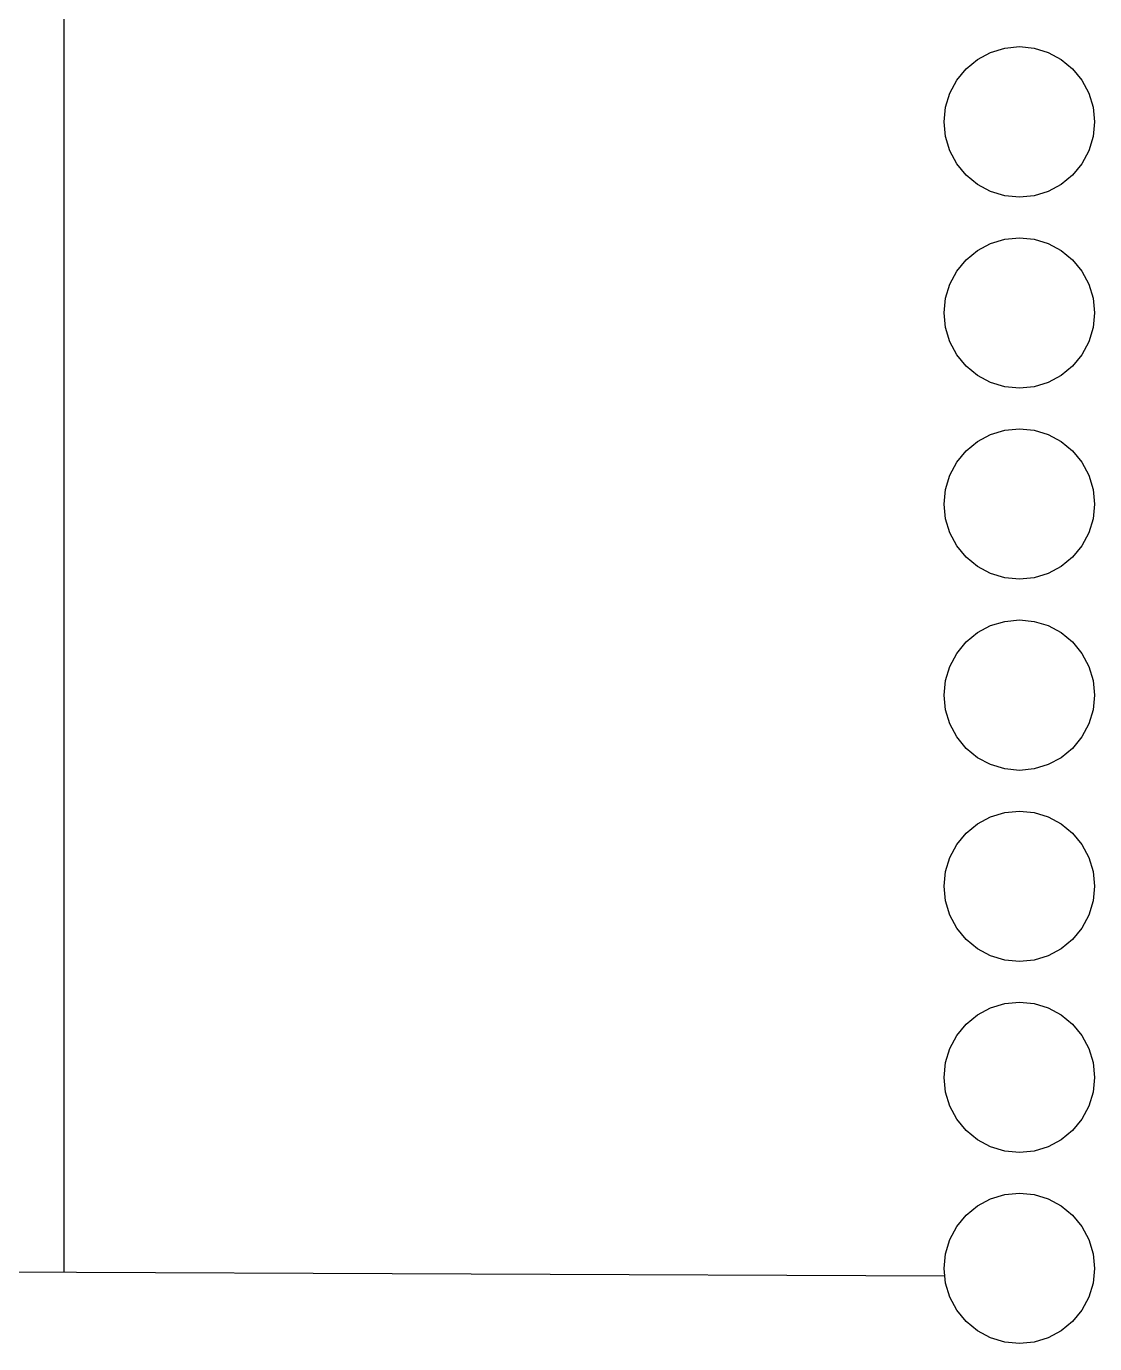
# Model space of a CAD drawing. Header units: millimetres. Extents: x 0 to 489, y -139 to 89.
# Drawn here: x 279.52 to 293.72, y -117.94 to -100.43 of the extents above; entities that cross this region are included whole.
import ezdxf

# ---------------------------------------------------------------- set-up
doc = ezdxf.new("R2010")
doc.units = ezdxf.units.MM
doc.header["$MEASUREMENT"] = 0
doc.layers.get('0').update_dxf_attribs({"linetype": 'CONTINUOUS'})
doc.layers.add('BLACK', color=7, linetype='CONTINUOUS')

msp = doc.modelspace()

# ---------------------------------------------------------------- linework, layer by layer
at = {"linetype": 'Continuous'}
for p, q in [((280.0238, -116.98999), (280.0238, -70.69153)), ((280.0238, -116.98999, 22), (280.0238, -70.69153, 22)), ((268.31905, -116.94121), (291.72855, -117.03876))]:
    msp.add_line(p, q, dxfattribs=at)
at = {"layer": 'BLACK', "linetype": 'Continuous'}
for p, q in [((292.16305, -100.86971), (292.33605, -100.77731)), ((292.16305, -100.86971), (292.33605, -100.77731)), ((292.16305, -100.86971), (292.33605, -100.77731)), ((292.16305, -100.86971), (292.33605, -100.77731)), ((292.33605, -100.77731), (292.52405, -100.72041)), ((292.33605, -100.77731), (292.52405, -100.72041)), ((292.33605, -100.77731), (292.52405, -100.72041)), ((292.33605, -100.77731), (292.52405, -100.72041)), ((292.52405, -100.72041), (292.71905, -100.70121)), ((292.52405, -100.72041), (292.71905, -100.70121)), ((292.52405, -100.72041), (292.71905, -100.70121)), ((292.52405, -100.72041), (292.71905, -100.70121)), ((292.71905, -100.70121), (292.91405, -100.72041)), ((292.71905, -100.70121), (292.91405, -100.72041)), ((292.71905, -100.70121), (292.91405, -100.72041)), ((292.71905, -100.70121), (292.91405, -100.72041)), ((292.91405, -100.72041), (293.10205, -100.77731)), ((292.91405, -100.72041), (293.10205, -100.77731)), ((292.91405, -100.72041), (293.10205, -100.77731)), ((292.91405, -100.72041), (293.10205, -100.77731)), ((293.10205, -100.77731), (293.27505, -100.86971)), ((293.10205, -100.77731), (293.27505, -100.86971)), ((293.10205, -100.77731), (293.27505, -100.86971)), ((293.10205, -100.77731), (293.27505, -100.86971)), ((291.88805, -101.14561), (292.01205, -100.99411)), ((291.88805, -101.14561), (292.01205, -100.99411)), ((291.88805, -101.14561), (292.01205, -100.99411)), ((291.88805, -101.14561), (292.01205, -100.99411)), ((292.01205, -100.99411), (292.16305, -100.86971)), ((292.01205, -100.99411), (292.16305, -100.86971)), ((292.01205, -100.99411), (292.16305, -100.86971)), ((292.01205, -100.99411), (292.16305, -100.86971)), ((293.27505, -100.86971), (293.42605, -100.99411)), ((293.27505, -100.86971), (293.42605, -100.99411)), ((293.27505, -100.86971), (293.42605, -100.99411)), ((293.27505, -100.86971), (293.42605, -100.99411)), ((293.42605, -100.99411), (293.55005, -101.14561)), ((293.42605, -100.99411), (293.55005, -101.14561)), ((293.42605, -100.99411), (293.55005, -101.14561)), ((293.42605, -100.99411), (293.55005, -101.14561)), ((291.79505, -101.31851), (291.88805, -101.14561)), ((291.79505, -101.31851), (291.88805, -101.14561)), ((291.79505, -101.31851), (291.88805, -101.14561)), ((291.79505, -101.31851), (291.88805, -101.14561)), ((293.55005, -101.14561), (293.64305, -101.31851)), ((293.55005, -101.14561), (293.64305, -101.31851)), ((293.55005, -101.14561), (293.64305, -101.31851)), ((293.55005, -101.14561), (293.64305, -101.31851)), ((291.73805, -101.50611), (291.79505, -101.31851)), ((291.73805, -101.50611), (291.79505, -101.31851)), ((291.73805, -101.50611), (291.79505, -101.31851)), ((291.73805, -101.50611), (291.79505, -101.31851)), ((293.64305, -101.31851), (293.70005, -101.50611)), ((293.64305, -101.31851), (293.70005, -101.50611)), ((293.64305, -101.31851), (293.70005, -101.50611)), ((293.64305, -101.31851), (293.70005, -101.50611)), ((291.71905, -101.70121), (291.73805, -101.50611)), ((291.71905, -101.70121), (291.73805, -101.50611)), ((291.71905, -101.70121), (291.73805, -101.50611)), ((291.71905, -101.70121), (291.73805, -101.50611)), ((293.70005, -101.50611), (293.71905, -101.70121)), ((293.70005, -101.50611), (293.71905, -101.70121)), ((293.70005, -101.50611), (293.71905, -101.70121)), ((293.70005, -101.50611), (293.71905, -101.70121)), ((291.73805, -101.89631), (291.71905, -101.70121)), ((291.73805, -101.89631), (291.71905, -101.70121)), ((291.73805, -101.89631), (291.71905, -101.70121)), ((291.73805, -101.89631), (291.71905, -101.70121)), ((293.71905, -101.70121), (293.70005, -101.89631)), ((293.71905, -101.70121), (293.70005, -101.89631)), ((293.71905, -101.70121), (293.70005, -101.89631)), ((293.71905, -101.70121), (293.70005, -101.89631)), ((291.79505, -102.08391), (291.73805, -101.89631)), ((291.79505, -102.08391), (291.73805, -101.89631)), ((291.79505, -102.08391), (291.73805, -101.89631)), ((291.79505, -102.08391), (291.73805, -101.89631)), ((293.70005, -101.89631), (293.64305, -102.08391)), ((293.70005, -101.89631), (293.64305, -102.08391)), ((293.70005, -101.89631), (293.64305, -102.08391)), ((293.70005, -101.89631), (293.64305, -102.08391)), ((291.88805, -102.25681), (291.79505, -102.08391)), ((291.88805, -102.25681), (291.79505, -102.08391)), ((291.88805, -102.25681), (291.79505, -102.08391)), ((291.88805, -102.25681), (291.79505, -102.08391)), ((292.01205, -102.40831), (291.88805, -102.25681)), ((292.01205, -102.40831), (291.88805, -102.25681)), ((292.01205, -102.40831), (291.88805, -102.25681)), ((292.01205, -102.40831), (291.88805, -102.25681)), ((293.55005, -102.25681), (293.42605, -102.40831)), ((293.55005, -102.25681), (293.42605, -102.40831)), ((293.55005, -102.25681), (293.42605, -102.40831)), ((293.55005, -102.25681), (293.42605, -102.40831)), ((293.64305, -102.08391), (293.55005, -102.25681)), ((293.64305, -102.08391), (293.55005, -102.25681)), ((293.64305, -102.08391), (293.55005, -102.25681)), ((293.64305, -102.08391), (293.55005, -102.25681)), ((292.16305, -102.53271), (292.01205, -102.40831)), ((292.16305, -102.53271), (292.01205, -102.40831)), ((292.16305, -102.53271), (292.01205, -102.40831)), ((292.16305, -102.53271), (292.01205, -102.40831)), ((293.42605, -102.40831), (293.27505, -102.53271)), ((293.42605, -102.40831), (293.27505, -102.53271)), ((293.42605, -102.40831), (293.27505, -102.53271)), ((293.42605, -102.40831), (293.27505, -102.53271)), ((292.33605, -102.62511), (292.16305, -102.53271)), ((292.33605, -102.62511), (292.16305, -102.53271)), ((292.33605, -102.62511), (292.16305, -102.53271)), ((292.33605, -102.62511), (292.16305, -102.53271)), ((293.27505, -102.53271), (293.10205, -102.62511)), ((293.27505, -102.53271), (293.10205, -102.62511)), ((293.27505, -102.53271), (293.10205, -102.62511)), ((293.27505, -102.53271), (293.10205, -102.62511)), ((292.52405, -102.68201), (292.33605, -102.62511)), ((292.52405, -102.68201), (292.33605, -102.62511)), ((292.52405, -102.68201), (292.33605, -102.62511)), ((292.52405, -102.68201), (292.33605, -102.62511)), ((292.71905, -102.70121), (292.52405, -102.68201)), ((292.71905, -102.70121), (292.52405, -102.68201)), ((292.71905, -102.70121), (292.52405, -102.68201)), ((292.71905, -102.70121), (292.52405, -102.68201)), ((292.91405, -102.68201), (292.71905, -102.70121)), ((292.91405, -102.68201), (292.71905, -102.70121)), ((292.91405, -102.68201), (292.71905, -102.70121)), ((292.91405, -102.68201), (292.71905, -102.70121)), ((293.10205, -102.62511), (292.91405, -102.68201)), ((293.10205, -102.62511), (292.91405, -102.68201)), ((293.10205, -102.62511), (292.91405, -102.68201)), ((293.10205, -102.62511), (292.91405, -102.68201)), ((292.33605, -103.31731), (292.52405, -103.26041)), ((292.33605, -103.31731), (292.52405, -103.26041)), ((292.33605, -103.31731), (292.52405, -103.26041)), ((292.33605, -103.31731), (292.52405, -103.26041)), ((292.52405, -103.26041), (292.71905, -103.24121)), ((292.52405, -103.26041), (292.71905, -103.24121)), ((292.52405, -103.26041), (292.71905, -103.24121)), ((292.52405, -103.26041), (292.71905, -103.24121)), ((292.71905, -103.24121), (292.91405, -103.26041)), ((292.71905, -103.24121), (292.91405, -103.26041)), ((292.71905, -103.24121), (292.91405, -103.26041)), ((292.71905, -103.24121), (292.91405, -103.26041)), ((292.91405, -103.26041), (293.10205, -103.31731)), ((292.91405, -103.26041), (293.10205, -103.31731)), ((292.91405, -103.26041), (293.10205, -103.31731)), ((292.91405, -103.26041), (293.10205, -103.31731)), ((292.01205, -103.53411), (292.16305, -103.40971)), ((292.01205, -103.53411), (292.16305, -103.40971)), ((292.01205, -103.53411), (292.16305, -103.40971)), ((292.01205, -103.53411), (292.16305, -103.40971)), ((292.16305, -103.40971), (292.33605, -103.31731)), ((292.16305, -103.40971), (292.33605, -103.31731)), ((292.16305, -103.40971), (292.33605, -103.31731)), ((292.16305, -103.40971), (292.33605, -103.31731)), ((293.10205, -103.31731), (293.27505, -103.40971)), ((293.10205, -103.31731), (293.27505, -103.40971)), ((293.10205, -103.31731), (293.27505, -103.40971)), ((293.10205, -103.31731), (293.27505, -103.40971)), ((293.27505, -103.40971), (293.42605, -103.53411)), ((293.27505, -103.40971), (293.42605, -103.53411)), ((293.27505, -103.40971), (293.42605, -103.53411)), ((293.27505, -103.40971), (293.42605, -103.53411)), ((291.88805, -103.68561), (292.01205, -103.53411)), ((291.88805, -103.68561), (292.01205, -103.53411)), ((291.88805, -103.68561), (292.01205, -103.53411)), ((291.88805, -103.68561), (292.01205, -103.53411)), ((293.42605, -103.53411), (293.55005, -103.68561)), ((293.42605, -103.53411), (293.55005, -103.68561)), ((293.42605, -103.53411), (293.55005, -103.68561)), ((293.42605, -103.53411), (293.55005, -103.68561)), ((291.79505, -103.85851), (291.88805, -103.68561)), ((291.79505, -103.85851), (291.88805, -103.68561)), ((291.79505, -103.85851), (291.88805, -103.68561)), ((291.79505, -103.85851), (291.88805, -103.68561)), ((293.55005, -103.68561), (293.64305, -103.85851)), ((293.55005, -103.68561), (293.64305, -103.85851)), ((293.55005, -103.68561), (293.64305, -103.85851)), ((293.55005, -103.68561), (293.64305, -103.85851)), ((291.73805, -104.04611), (291.79505, -103.85851)), ((291.73805, -104.04611), (291.79505, -103.85851)), ((291.73805, -104.04611), (291.79505, -103.85851)), ((291.73805, -104.04611), (291.79505, -103.85851)), ((293.64305, -103.85851), (293.70005, -104.04611)), ((293.64305, -103.85851), (293.70005, -104.04611)), ((293.64305, -103.85851), (293.70005, -104.04611)), ((293.64305, -103.85851), (293.70005, -104.04611)), ((291.71905, -104.24121), (291.73805, -104.04611)), ((291.71905, -104.24121), (291.73805, -104.04611)), ((291.71905, -104.24121), (291.73805, -104.04611)), ((291.71905, -104.24121), (291.73805, -104.04611)), ((293.70005, -104.04611), (293.71905, -104.24121)), ((293.70005, -104.04611), (293.71905, -104.24121)), ((293.70005, -104.04611), (293.71905, -104.24121)), ((293.70005, -104.04611), (293.71905, -104.24121)), ((291.73805, -104.43631), (291.71905, -104.24121)), ((291.73805, -104.43631), (291.71905, -104.24121)), ((291.73805, -104.43631), (291.71905, -104.24121)), ((291.73805, -104.43631), (291.71905, -104.24121)), ((293.71905, -104.24121), (293.70005, -104.43631)), ((293.71905, -104.24121), (293.70005, -104.43631)), ((293.71905, -104.24121), (293.70005, -104.43631)), ((293.71905, -104.24121), (293.70005, -104.43631)), ((291.79505, -104.62391), (291.73805, -104.43631)), ((291.79505, -104.62391), (291.73805, -104.43631)), ((291.79505, -104.62391), (291.73805, -104.43631)), ((291.79505, -104.62391), (291.73805, -104.43631)), ((293.70005, -104.43631), (293.64305, -104.62391)), ((293.70005, -104.43631), (293.64305, -104.62391)), ((293.70005, -104.43631), (293.64305, -104.62391)), ((293.70005, -104.43631), (293.64305, -104.62391)), ((291.88805, -104.79681), (291.79505, -104.62391)), ((291.88805, -104.79681), (291.79505, -104.62391)), ((291.88805, -104.79681), (291.79505, -104.62391)), ((291.88805, -104.79681), (291.79505, -104.62391)), ((293.64305, -104.62391), (293.55005, -104.79681)), ((293.64305, -104.62391), (293.55005, -104.79681)), ((293.64305, -104.62391), (293.55005, -104.79681)), ((293.64305, -104.62391), (293.55005, -104.79681)), ((292.01205, -104.94831), (291.88805, -104.79681)), ((292.01205, -104.94831), (291.88805, -104.79681)), ((292.01205, -104.94831), (291.88805, -104.79681)), ((292.01205, -104.94831), (291.88805, -104.79681)), ((293.55005, -104.79681), (293.42605, -104.94831)), ((293.55005, -104.79681), (293.42605, -104.94831)), ((293.55005, -104.79681), (293.42605, -104.94831)), ((293.55005, -104.79681), (293.42605, -104.94831)), ((292.16305, -105.07271), (292.01205, -104.94831)), ((292.16305, -105.07271), (292.01205, -104.94831)), ((292.16305, -105.07271), (292.01205, -104.94831)), ((292.16305, -105.07271), (292.01205, -104.94831)), ((293.42605, -104.94831), (293.27505, -105.07271)), ((293.42605, -104.94831), (293.27505, -105.07271)), ((293.42605, -104.94831), (293.27505, -105.07271)), ((293.42605, -104.94831), (293.27505, -105.07271)), ((292.33605, -105.16511), (292.16305, -105.07271)), ((292.33605, -105.16511), (292.16305, -105.07271)), ((292.33605, -105.16511), (292.16305, -105.07271)), ((292.33605, -105.16511), (292.16305, -105.07271)), ((292.52405, -105.22201), (292.33605, -105.16511)), ((292.52405, -105.22201), (292.33605, -105.16511)), ((292.52405, -105.22201), (292.33605, -105.16511)), ((292.52405, -105.22201), (292.33605, -105.16511)), ((292.71905, -105.24121), (292.52405, -105.22201)), ((292.71905, -105.24121), (292.52405, -105.22201)), ((292.71905, -105.24121), (292.52405, -105.22201)), ((292.71905, -105.24121), (292.52405, -105.22201)), ((292.91405, -105.22201), (292.71905, -105.24121)), ((292.91405, -105.22201), (292.71905, -105.24121)), ((292.91405, -105.22201), (292.71905, -105.24121)), ((292.91405, -105.22201), (292.71905, -105.24121)), ((293.10205, -105.16511), (292.91405, -105.22201)), ((293.10205, -105.16511), (292.91405, -105.22201)), ((293.10205, -105.16511), (292.91405, -105.22201)), ((293.10205, -105.16511), (292.91405, -105.22201)), ((293.27505, -105.07271), (293.10205, -105.16511)), ((293.27505, -105.07271), (293.10205, -105.16511)), ((293.27505, -105.07271), (293.10205, -105.16511)), ((293.27505, -105.07271), (293.10205, -105.16511)), ((292.16305, -105.94971), (292.33605, -105.85731)), ((292.16305, -105.94971), (292.33605, -105.85731)), ((292.16305, -105.94971), (292.33605, -105.85731)), ((292.16305, -105.94971), (292.33605, -105.85731)), ((292.33605, -105.85731), (292.52405, -105.80041)), ((292.33605, -105.85731), (292.52405, -105.80041)), ((292.33605, -105.85731), (292.52405, -105.80041)), ((292.33605, -105.85731), (292.52405, -105.80041)), ((292.52405, -105.80041), (292.71905, -105.78121)), ((292.52405, -105.80041), (292.71905, -105.78121)), ((292.52405, -105.80041), (292.71905, -105.78121)), ((292.52405, -105.80041), (292.71905, -105.78121)), ((292.71905, -105.78121), (292.91405, -105.80041)), ((292.71905, -105.78121), (292.91405, -105.80041)), ((292.71905, -105.78121), (292.91405, -105.80041)), ((292.71905, -105.78121), (292.91405, -105.80041)), ((292.91405, -105.80041), (293.10205, -105.85731)), ((292.91405, -105.80041), (293.10205, -105.85731)), ((292.91405, -105.80041), (293.10205, -105.85731)), ((292.91405, -105.80041), (293.10205, -105.85731)), ((293.10205, -105.85731), (293.27505, -105.94971)), ((293.10205, -105.85731), (293.27505, -105.94971)), ((293.10205, -105.85731), (293.27505, -105.94971)), ((293.10205, -105.85731), (293.27505, -105.94971)), ((291.88805, -106.22561), (292.01205, -106.07411)), ((291.88805, -106.22561), (292.01205, -106.07411)), ((291.88805, -106.22561), (292.01205, -106.07411)), ((291.88805, -106.22561), (292.01205, -106.07411)), ((292.01205, -106.07411), (292.16305, -105.94971)), ((292.01205, -106.07411), (292.16305, -105.94971)), ((292.01205, -106.07411), (292.16305, -105.94971)), ((292.01205, -106.07411), (292.16305, -105.94971)), ((293.27505, -105.94971), (293.42605, -106.07411)), ((293.27505, -105.94971), (293.42605, -106.07411)), ((293.27505, -105.94971), (293.42605, -106.07411)), ((293.27505, -105.94971), (293.42605, -106.07411)), ((293.42605, -106.07411), (293.55005, -106.22561)), ((293.42605, -106.07411), (293.55005, -106.22561)), ((293.42605, -106.07411), (293.55005, -106.22561)), ((293.42605, -106.07411), (293.55005, -106.22561)), ((291.79505, -106.39851), (291.88805, -106.22561)), ((291.79505, -106.39851), (291.88805, -106.22561)), ((291.79505, -106.39851), (291.88805, -106.22561)), ((291.79505, -106.39851), (291.88805, -106.22561)), ((293.55005, -106.22561), (293.64305, -106.39851)), ((293.55005, -106.22561), (293.64305, -106.39851)), ((293.55005, -106.22561), (293.64305, -106.39851)), ((293.55005, -106.22561), (293.64305, -106.39851)), ((291.73805, -106.58611), (291.79505, -106.39851)), ((291.73805, -106.58611), (291.79505, -106.39851)), ((291.73805, -106.58611), (291.79505, -106.39851)), ((291.73805, -106.58611), (291.79505, -106.39851)), ((293.64305, -106.39851), (293.70005, -106.58611)), ((293.64305, -106.39851), (293.70005, -106.58611)), ((293.64305, -106.39851), (293.70005, -106.58611)), ((293.64305, -106.39851), (293.70005, -106.58611)), ((291.71905, -106.78121), (291.73805, -106.58611)), ((291.71905, -106.78121), (291.73805, -106.58611)), ((291.71905, -106.78121), (291.73805, -106.58611)), ((291.71905, -106.78121), (291.73805, -106.58611)), ((293.70005, -106.58611), (293.71905, -106.78121)), ((293.70005, -106.58611), (293.71905, -106.78121)), ((293.70005, -106.58611), (293.71905, -106.78121)), ((293.70005, -106.58611), (293.71905, -106.78121)), ((291.73805, -106.97631), (291.71905, -106.78121)), ((291.73805, -106.97631), (291.71905, -106.78121)), ((291.73805, -106.97631), (291.71905, -106.78121)), ((291.73805, -106.97631), (291.71905, -106.78121)), ((293.71905, -106.78121), (293.70005, -106.97631)), ((293.71905, -106.78121), (293.70005, -106.97631)), ((293.71905, -106.78121), (293.70005, -106.97631)), ((293.71905, -106.78121), (293.70005, -106.97631)), ((291.79505, -107.16391), (291.73805, -106.97631)), ((291.79505, -107.16391), (291.73805, -106.97631)), ((291.79505, -107.16391), (291.73805, -106.97631)), ((291.79505, -107.16391), (291.73805, -106.97631)), ((293.70005, -106.97631), (293.64305, -107.16391)), ((293.70005, -106.97631), (293.64305, -107.16391)), ((293.70005, -106.97631), (293.64305, -107.16391)), ((293.70005, -106.97631), (293.64305, -107.16391)), ((291.88805, -107.33681), (291.79505, -107.16391)), ((291.88805, -107.33681), (291.79505, -107.16391)), ((291.88805, -107.33681), (291.79505, -107.16391)), ((291.88805, -107.33681), (291.79505, -107.16391)), ((293.64305, -107.16391), (293.55005, -107.33681)), ((293.64305, -107.16391), (293.55005, -107.33681)), ((293.64305, -107.16391), (293.55005, -107.33681)), ((293.64305, -107.16391), (293.55005, -107.33681)), ((292.01205, -107.48831), (291.88805, -107.33681)), ((292.01205, -107.48831), (291.88805, -107.33681)), ((292.01205, -107.48831), (291.88805, -107.33681)), ((292.01205, -107.48831), (291.88805, -107.33681)), ((292.16305, -107.61271), (292.01205, -107.48831)), ((292.16305, -107.61271), (292.01205, -107.48831)), ((292.16305, -107.61271), (292.01205, -107.48831)), ((292.16305, -107.61271), (292.01205, -107.48831)), ((293.42605, -107.48831), (293.27505, -107.61271)), ((293.42605, -107.48831), (293.27505, -107.61271)), ((293.42605, -107.48831), (293.27505, -107.61271)), ((293.42605, -107.48831), (293.27505, -107.61271)), ((293.55005, -107.33681), (293.42605, -107.48831)), ((293.55005, -107.33681), (293.42605, -107.48831)), ((293.55005, -107.33681), (293.42605, -107.48831)), ((293.55005, -107.33681), (293.42605, -107.48831)), ((292.33605, -107.70511), (292.16305, -107.61271)), ((292.33605, -107.70511), (292.16305, -107.61271)), ((292.33605, -107.70511), (292.16305, -107.61271)), ((292.33605, -107.70511), (292.16305, -107.61271)), ((293.27505, -107.61271), (293.10205, -107.70511)), ((293.27505, -107.61271), (293.10205, -107.70511)), ((293.27505, -107.61271), (293.10205, -107.70511)), ((293.27505, -107.61271), (293.10205, -107.70511)), ((292.52405, -107.76201), (292.33605, -107.70511)), ((292.52405, -107.76201), (292.33605, -107.70511)), ((292.52405, -107.76201), (292.33605, -107.70511)), ((292.52405, -107.76201), (292.33605, -107.70511)), ((292.71905, -107.78121), (292.52405, -107.76201)), ((292.71905, -107.78121), (292.52405, -107.76201)), ((292.71905, -107.78121), (292.52405, -107.76201)), ((292.71905, -107.78121), (292.52405, -107.76201)), ((292.91405, -107.76201), (292.71905, -107.78121)), ((292.91405, -107.76201), (292.71905, -107.78121)), ((292.91405, -107.76201), (292.71905, -107.78121)), ((292.91405, -107.76201), (292.71905, -107.78121)), ((293.10205, -107.70511), (292.91405, -107.76201)), ((293.10205, -107.70511), (292.91405, -107.76201)), ((293.10205, -107.70511), (292.91405, -107.76201)), ((293.10205, -107.70511), (292.91405, -107.76201)), ((292.33605, -108.39731), (292.52405, -108.34041)), ((292.33605, -108.39731), (292.52405, -108.34041)), ((292.33605, -108.39731), (292.52405, -108.34041)), ((292.33605, -108.39731), (292.52405, -108.34041)), ((292.52405, -108.34041), (292.71905, -108.32121)), ((292.52405, -108.34041), (292.71905, -108.32121)), ((292.52405, -108.34041), (292.71905, -108.32121)), ((292.52405, -108.34041), (292.71905, -108.32121)), ((292.71905, -108.32121), (292.91405, -108.34041)), ((292.71905, -108.32121), (292.91405, -108.34041)), ((292.71905, -108.32121), (292.91405, -108.34041)), ((292.71905, -108.32121), (292.91405, -108.34041)), ((292.91405, -108.34041), (293.10205, -108.39731)), ((292.91405, -108.34041), (293.10205, -108.39731)), ((292.91405, -108.34041), (293.10205, -108.39731)), ((292.91405, -108.34041), (293.10205, -108.39731)), ((292.01205, -108.61411), (292.16305, -108.48971)), ((292.01205, -108.61411), (292.16305, -108.48971)), ((292.01205, -108.61411), (292.16305, -108.48971)), ((292.01205, -108.61411), (292.16305, -108.48971)), ((292.16305, -108.48971), (292.33605, -108.39731)), ((292.16305, -108.48971), (292.33605, -108.39731)), ((292.16305, -108.48971), (292.33605, -108.39731)), ((292.16305, -108.48971), (292.33605, -108.39731)), ((293.10205, -108.39731), (293.27505, -108.48971)), ((293.10205, -108.39731), (293.27505, -108.48971)), ((293.10205, -108.39731), (293.27505, -108.48971)), ((293.10205, -108.39731), (293.27505, -108.48971)), ((293.27505, -108.48971), (293.42605, -108.61411)), ((293.27505, -108.48971), (293.42605, -108.61411)), ((293.27505, -108.48971), (293.42605, -108.61411)), ((293.27505, -108.48971), (293.42605, -108.61411)), ((291.88805, -108.76561), (292.01205, -108.61411)), ((291.88805, -108.76561), (292.01205, -108.61411)), ((291.88805, -108.76561), (292.01205, -108.61411)), ((291.88805, -108.76561), (292.01205, -108.61411)), ((293.42605, -108.61411), (293.55005, -108.76561)), ((293.42605, -108.61411), (293.55005, -108.76561)), ((293.42605, -108.61411), (293.55005, -108.76561)), ((293.42605, -108.61411), (293.55005, -108.76561)), ((291.79505, -108.93851), (291.88805, -108.76561)), ((291.79505, -108.93851), (291.88805, -108.76561)), ((291.79505, -108.93851), (291.88805, -108.76561)), ((291.79505, -108.93851), (291.88805, -108.76561)), ((293.55005, -108.76561), (293.64305, -108.93851)), ((293.55005, -108.76561), (293.64305, -108.93851)), ((293.55005, -108.76561), (293.64305, -108.93851)), ((293.55005, -108.76561), (293.64305, -108.93851)), ((291.73805, -109.12611), (291.79505, -108.93851)), ((291.73805, -109.12611), (291.79505, -108.93851)), ((291.73805, -109.12611), (291.79505, -108.93851)), ((291.73805, -109.12611), (291.79505, -108.93851)), ((293.64305, -108.93851), (293.70005, -109.12611)), ((293.64305, -108.93851), (293.70005, -109.12611)), ((293.64305, -108.93851), (293.70005, -109.12611)), ((293.64305, -108.93851), (293.70005, -109.12611)), ((291.71905, -109.32121), (291.73805, -109.12611)), ((291.71905, -109.32121), (291.73805, -109.12611)), ((291.71905, -109.32121), (291.73805, -109.12611)), ((291.71905, -109.32121), (291.73805, -109.12611)), ((293.70005, -109.12611), (293.71905, -109.32121)), ((293.70005, -109.12611), (293.71905, -109.32121)), ((293.70005, -109.12611), (293.71905, -109.32121)), ((293.70005, -109.12611), (293.71905, -109.32121)), ((291.73805, -109.51631), (291.71905, -109.32121)), ((291.73805, -109.51631), (291.71905, -109.32121)), ((291.73805, -109.51631), (291.71905, -109.32121)), ((291.73805, -109.51631), (291.71905, -109.32121)), ((293.71905, -109.32121), (293.70005, -109.51631)), ((293.71905, -109.32121), (293.70005, -109.51631)), ((293.71905, -109.32121), (293.70005, -109.51631)), ((293.71905, -109.32121), (293.70005, -109.51631)), ((291.79505, -109.70391), (291.73805, -109.51631)), ((291.79505, -109.70391), (291.73805, -109.51631)), ((291.79505, -109.70391), (291.73805, -109.51631)), ((291.79505, -109.70391), (291.73805, -109.51631)), ((293.70005, -109.51631), (293.64305, -109.70391)), ((293.70005, -109.51631), (293.64305, -109.70391)), ((293.70005, -109.51631), (293.64305, -109.70391)), ((293.70005, -109.51631), (293.64305, -109.70391)), ((291.88805, -109.87681), (291.79505, -109.70391)), ((291.88805, -109.87681), (291.79505, -109.70391)), ((291.88805, -109.87681), (291.79505, -109.70391)), ((291.88805, -109.87681), (291.79505, -109.70391)), ((293.64305, -109.70391), (293.55005, -109.87681)), ((293.64305, -109.70391), (293.55005, -109.87681)), ((293.64305, -109.70391), (293.55005, -109.87681)), ((293.64305, -109.70391), (293.55005, -109.87681)), ((292.01205, -110.02831), (291.88805, -109.87681)), ((292.01205, -110.02831), (291.88805, -109.87681)), ((292.01205, -110.02831), (291.88805, -109.87681)), ((292.01205, -110.02831), (291.88805, -109.87681)), ((293.55005, -109.87681), (293.42605, -110.02831)), ((293.55005, -109.87681), (293.42605, -110.02831)), ((293.55005, -109.87681), (293.42605, -110.02831)), ((293.55005, -109.87681), (293.42605, -110.02831)), ((292.16305, -110.15271), (292.01205, -110.02831)), ((292.16305, -110.15271), (292.01205, -110.02831)), ((292.16305, -110.15271), (292.01205, -110.02831)), ((292.16305, -110.15271), (292.01205, -110.02831)), ((293.42605, -110.02831), (293.27505, -110.15271)), ((293.42605, -110.02831), (293.27505, -110.15271)), ((293.42605, -110.02831), (293.27505, -110.15271)), ((293.42605, -110.02831), (293.27505, -110.15271)), ((292.33605, -110.24511), (292.16305, -110.15271)), ((292.33605, -110.24511), (292.16305, -110.15271)), ((292.33605, -110.24511), (292.16305, -110.15271)), ((292.33605, -110.24511), (292.16305, -110.15271)), ((292.52405, -110.30201), (292.33605, -110.24511)), ((292.52405, -110.30201), (292.33605, -110.24511)), ((292.52405, -110.30201), (292.33605, -110.24511)), ((292.52405, -110.30201), (292.33605, -110.24511)), ((292.71905, -110.32121), (292.52405, -110.30201)), ((292.71905, -110.32121), (292.52405, -110.30201)), ((292.71905, -110.32121), (292.52405, -110.30201)), ((292.71905, -110.32121), (292.52405, -110.30201)), ((292.91405, -110.30201), (292.71905, -110.32121)), ((292.91405, -110.30201), (292.71905, -110.32121)), ((292.91405, -110.30201), (292.71905, -110.32121)), ((292.91405, -110.30201), (292.71905, -110.32121)), ((293.10205, -110.24511), (292.91405, -110.30201)), ((293.10205, -110.24511), (292.91405, -110.30201)), ((293.10205, -110.24511), (292.91405, -110.30201)), ((293.10205, -110.24511), (292.91405, -110.30201)), ((293.27505, -110.15271), (293.10205, -110.24511)), ((293.27505, -110.15271), (293.10205, -110.24511)), ((293.27505, -110.15271), (293.10205, -110.24511)), ((293.27505, -110.15271), (293.10205, -110.24511)), ((292.16305, -111.02971), (292.33605, -110.93731)), ((292.16305, -111.02971), (292.33605, -110.93731)), ((292.16305, -111.02971), (292.33605, -110.93731)), ((292.16305, -111.02971), (292.33605, -110.93731)), ((292.33605, -110.93731), (292.52405, -110.88041)), ((292.33605, -110.93731), (292.52405, -110.88041)), ((292.33605, -110.93731), (292.52405, -110.88041)), ((292.33605, -110.93731), (292.52405, -110.88041)), ((292.52405, -110.88041), (292.71905, -110.86121)), ((292.52405, -110.88041), (292.71905, -110.86121)), ((292.52405, -110.88041), (292.71905, -110.86121)), ((292.52405, -110.88041), (292.71905, -110.86121)), ((292.71905, -110.86121), (292.91405, -110.88041)), ((292.71905, -110.86121), (292.91405, -110.88041)), ((292.71905, -110.86121), (292.91405, -110.88041)), ((292.71905, -110.86121), (292.91405, -110.88041)), ((292.91405, -110.88041), (293.10205, -110.93731)), ((292.91405, -110.88041), (293.10205, -110.93731)), ((292.91405, -110.88041), (293.10205, -110.93731)), ((292.91405, -110.88041), (293.10205, -110.93731)), ((293.10205, -110.93731), (293.27505, -111.02971)), ((293.10205, -110.93731), (293.27505, -111.02971)), ((293.10205, -110.93731), (293.27505, -111.02971)), ((293.10205, -110.93731), (293.27505, -111.02971)), ((291.88805, -111.30561), (292.01205, -111.15411)), ((291.88805, -111.30561), (292.01205, -111.15411)), ((291.88805, -111.30561), (292.01205, -111.15411)), ((291.88805, -111.30561), (292.01205, -111.15411)), ((292.01205, -111.15411), (292.16305, -111.02971)), ((292.01205, -111.15411), (292.16305, -111.02971)), ((292.01205, -111.15411), (292.16305, -111.02971)), ((292.01205, -111.15411), (292.16305, -111.02971)), ((293.27505, -111.02971), (293.42605, -111.15411)), ((293.27505, -111.02971), (293.42605, -111.15411)), ((293.27505, -111.02971), (293.42605, -111.15411)), ((293.27505, -111.02971), (293.42605, -111.15411)), ((293.42605, -111.15411), (293.55005, -111.30561)), ((293.42605, -111.15411), (293.55005, -111.30561)), ((293.42605, -111.15411), (293.55005, -111.30561)), ((293.42605, -111.15411), (293.55005, -111.30561)), ((291.79505, -111.47851), (291.88805, -111.30561)), ((291.79505, -111.47851), (291.88805, -111.30561)), ((291.79505, -111.47851), (291.88805, -111.30561)), ((291.79505, -111.47851), (291.88805, -111.30561)), ((293.55005, -111.30561), (293.64305, -111.47851)), ((293.55005, -111.30561), (293.64305, -111.47851)), ((293.55005, -111.30561), (293.64305, -111.47851)), ((293.55005, -111.30561), (293.64305, -111.47851)), ((291.73805, -111.66611), (291.79505, -111.47851)), ((291.73805, -111.66611), (291.79505, -111.47851)), ((291.73805, -111.66611), (291.79505, -111.47851)), ((291.73805, -111.66611), (291.79505, -111.47851)), ((293.64305, -111.47851), (293.70005, -111.66611)), ((293.64305, -111.47851), (293.70005, -111.66611)), ((293.64305, -111.47851), (293.70005, -111.66611)), ((293.64305, -111.47851), (293.70005, -111.66611)), ((291.71905, -111.86121), (291.73805, -111.66611)), ((291.71905, -111.86121), (291.73805, -111.66611)), ((291.71905, -111.86121), (291.73805, -111.66611)), ((291.71905, -111.86121), (291.73805, -111.66611)), ((293.70005, -111.66611), (293.71905, -111.86121)), ((293.70005, -111.66611), (293.71905, -111.86121)), ((293.70005, -111.66611), (293.71905, -111.86121)), ((293.70005, -111.66611), (293.71905, -111.86121)), ((291.73805, -112.05631), (291.71905, -111.86121)), ((291.73805, -112.05631), (291.71905, -111.86121)), ((291.73805, -112.05631), (291.71905, -111.86121)), ((291.73805, -112.05631), (291.71905, -111.86121)), ((293.71905, -111.86121), (293.70005, -112.05631)), ((293.71905, -111.86121), (293.70005, -112.05631)), ((293.71905, -111.86121), (293.70005, -112.05631)), ((293.71905, -111.86121), (293.70005, -112.05631)), ((291.79505, -112.24391), (291.73805, -112.05631)), ((291.79505, -112.24391), (291.73805, -112.05631)), ((291.79505, -112.24391), (291.73805, -112.05631)), ((291.79505, -112.24391), (291.73805, -112.05631)), ((293.70005, -112.05631), (293.64305, -112.24391)), ((293.70005, -112.05631), (293.64305, -112.24391)), ((293.70005, -112.05631), (293.64305, -112.24391)), ((293.70005, -112.05631), (293.64305, -112.24391)), ((291.88805, -112.41681), (291.79505, -112.24391)), ((291.88805, -112.41681), (291.79505, -112.24391)), ((291.88805, -112.41681), (291.79505, -112.24391)), ((291.88805, -112.41681), (291.79505, -112.24391)), ((293.64305, -112.24391), (293.55005, -112.41681)), ((293.64305, -112.24391), (293.55005, -112.41681)), ((293.64305, -112.24391), (293.55005, -112.41681)), ((293.64305, -112.24391), (293.55005, -112.41681)), ((292.01205, -112.56831), (291.88805, -112.41681)), ((292.01205, -112.56831), (291.88805, -112.41681)), ((292.01205, -112.56831), (291.88805, -112.41681)), ((292.01205, -112.56831), (291.88805, -112.41681)), ((292.16305, -112.69271), (292.01205, -112.56831)), ((292.16305, -112.69271), (292.01205, -112.56831)), ((292.16305, -112.69271), (292.01205, -112.56831)), ((292.16305, -112.69271), (292.01205, -112.56831)), ((293.42605, -112.56831), (293.27505, -112.69271)), ((293.42605, -112.56831), (293.27505, -112.69271)), ((293.42605, -112.56831), (293.27505, -112.69271)), ((293.42605, -112.56831), (293.27505, -112.69271)), ((293.55005, -112.41681), (293.42605, -112.56831)), ((293.55005, -112.41681), (293.42605, -112.56831)), ((293.55005, -112.41681), (293.42605, -112.56831)), ((293.55005, -112.41681), (293.42605, -112.56831)), ((292.33605, -112.78511), (292.16305, -112.69271)), ((292.33605, -112.78511), (292.16305, -112.69271)), ((292.33605, -112.78511), (292.16305, -112.69271)), ((292.33605, -112.78511), (292.16305, -112.69271)), ((293.27505, -112.69271), (293.10205, -112.78511)), ((293.27505, -112.69271), (293.10205, -112.78511)), ((293.27505, -112.69271), (293.10205, -112.78511)), ((293.27505, -112.69271), (293.10205, -112.78511)), ((292.52405, -112.84201), (292.33605, -112.78511)), ((292.52405, -112.84201), (292.33605, -112.78511)), ((292.52405, -112.84201), (292.33605, -112.78511)), ((292.52405, -112.84201), (292.33605, -112.78511)), ((292.71905, -112.86121), (292.52405, -112.84201)), ((292.71905, -112.86121), (292.52405, -112.84201)), ((292.71905, -112.86121), (292.52405, -112.84201)), ((292.71905, -112.86121), (292.52405, -112.84201)), ((292.91405, -112.84201), (292.71905, -112.86121)), ((292.91405, -112.84201), (292.71905, -112.86121)), ((292.91405, -112.84201), (292.71905, -112.86121)), ((292.91405, -112.84201), (292.71905, -112.86121)), ((293.10205, -112.78511), (292.91405, -112.84201)), ((293.10205, -112.78511), (292.91405, -112.84201)), ((293.10205, -112.78511), (292.91405, -112.84201)), ((293.10205, -112.78511), (292.91405, -112.84201)), ((292.33605, -113.47731), (292.52405, -113.42041)), ((292.33605, -113.47731), (292.52405, -113.42041)), ((292.33605, -113.47731), (292.52405, -113.42041)), ((292.33605, -113.47731), (292.52405, -113.42041)), ((292.52405, -113.42041), (292.71905, -113.40121)), ((292.52405, -113.42041), (292.71905, -113.40121)), ((292.52405, -113.42041), (292.71905, -113.40121)), ((292.52405, -113.42041), (292.71905, -113.40121)), ((292.71905, -113.40121), (292.91405, -113.42041)), ((292.71905, -113.40121), (292.91405, -113.42041)), ((292.71905, -113.40121), (292.91405, -113.42041)), ((292.71905, -113.40121), (292.91405, -113.42041)), ((292.91405, -113.42041), (293.10205, -113.47731)), ((292.91405, -113.42041), (293.10205, -113.47731)), ((292.91405, -113.42041), (293.10205, -113.47731)), ((292.91405, -113.42041), (293.10205, -113.47731)), ((292.01205, -113.69411), (292.16305, -113.56971)), ((292.01205, -113.69411), (292.16305, -113.56971)), ((292.01205, -113.69411), (292.16305, -113.56971)), ((292.01205, -113.69411), (292.16305, -113.56971)), ((292.16305, -113.56971), (292.33605, -113.47731)), ((292.16305, -113.56971), (292.33605, -113.47731)), ((292.16305, -113.56971), (292.33605, -113.47731)), ((292.16305, -113.56971), (292.33605, -113.47731)), ((293.10205, -113.47731), (293.27505, -113.56971)), ((293.10205, -113.47731), (293.27505, -113.56971)), ((293.10205, -113.47731), (293.27505, -113.56971)), ((293.10205, -113.47731), (293.27505, -113.56971)), ((293.27505, -113.56971), (293.42605, -113.69411)), ((293.27505, -113.56971), (293.42605, -113.69411)), ((293.27505, -113.56971), (293.42605, -113.69411)), ((293.27505, -113.56971), (293.42605, -113.69411)), ((291.88805, -113.84561), (292.01205, -113.69411)), ((291.88805, -113.84561), (292.01205, -113.69411)), ((291.88805, -113.84561), (292.01205, -113.69411)), ((291.88805, -113.84561), (292.01205, -113.69411)), ((293.42605, -113.69411), (293.55005, -113.84561)), ((293.42605, -113.69411), (293.55005, -113.84561)), ((293.42605, -113.69411), (293.55005, -113.84561)), ((293.42605, -113.69411), (293.55005, -113.84561)), ((291.79505, -114.01851), (291.88805, -113.84561)), ((291.79505, -114.01851), (291.88805, -113.84561)), ((291.79505, -114.01851), (291.88805, -113.84561)), ((291.79505, -114.01851), (291.88805, -113.84561)), ((293.55005, -113.84561), (293.64305, -114.01851)), ((293.55005, -113.84561), (293.64305, -114.01851)), ((293.55005, -113.84561), (293.64305, -114.01851)), ((293.55005, -113.84561), (293.64305, -114.01851)), ((291.73805, -114.20611), (291.79505, -114.01851)), ((291.73805, -114.20611), (291.79505, -114.01851)), ((291.73805, -114.20611), (291.79505, -114.01851)), ((291.73805, -114.20611), (291.79505, -114.01851)), ((293.64305, -114.01851), (293.70005, -114.20611)), ((293.64305, -114.01851), (293.70005, -114.20611)), ((293.64305, -114.01851), (293.70005, -114.20611)), ((293.64305, -114.01851), (293.70005, -114.20611)), ((291.71905, -114.40121), (291.73805, -114.20611)), ((291.71905, -114.40121), (291.73805, -114.20611)), ((291.71905, -114.40121), (291.73805, -114.20611)), ((291.71905, -114.40121), (291.73805, -114.20611)), ((293.70005, -114.20611), (293.71905, -114.40121)), ((293.70005, -114.20611), (293.71905, -114.40121)), ((293.70005, -114.20611), (293.71905, -114.40121)), ((293.70005, -114.20611), (293.71905, -114.40121)), ((291.73805, -114.59631), (291.71905, -114.40121)), ((291.73805, -114.59631), (291.71905, -114.40121)), ((291.73805, -114.59631), (291.71905, -114.40121)), ((291.73805, -114.59631), (291.71905, -114.40121)), ((293.71905, -114.40121), (293.70005, -114.59631)), ((293.71905, -114.40121), (293.70005, -114.59631)), ((293.71905, -114.40121), (293.70005, -114.59631)), ((293.71905, -114.40121), (293.70005, -114.59631)), ((291.79505, -114.78391), (291.73805, -114.59631)), ((291.79505, -114.78391), (291.73805, -114.59631)), ((291.79505, -114.78391), (291.73805, -114.59631)), ((291.79505, -114.78391), (291.73805, -114.59631)), ((293.70005, -114.59631), (293.64305, -114.78391)), ((293.70005, -114.59631), (293.64305, -114.78391)), ((293.70005, -114.59631), (293.64305, -114.78391)), ((293.70005, -114.59631), (293.64305, -114.78391)), ((291.88805, -114.95681), (291.79505, -114.78391)), ((291.88805, -114.95681), (291.79505, -114.78391)), ((291.88805, -114.95681), (291.79505, -114.78391)), ((291.88805, -114.95681), (291.79505, -114.78391)), ((293.64305, -114.78391), (293.55005, -114.95681)), ((293.64305, -114.78391), (293.55005, -114.95681)), ((293.64305, -114.78391), (293.55005, -114.95681)), ((293.64305, -114.78391), (293.55005, -114.95681)), ((292.01205, -115.10831), (291.88805, -114.95681)), ((292.01205, -115.10831), (291.88805, -114.95681)), ((292.01205, -115.10831), (291.88805, -114.95681)), ((292.01205, -115.10831), (291.88805, -114.95681)), ((293.55005, -114.95681), (293.42605, -115.10831)), ((293.55005, -114.95681), (293.42605, -115.10831)), ((293.55005, -114.95681), (293.42605, -115.10831)), ((293.55005, -114.95681), (293.42605, -115.10831)), ((292.16305, -115.23271), (292.01205, -115.10831)), ((292.16305, -115.23271), (292.01205, -115.10831)), ((292.16305, -115.23271), (292.01205, -115.10831)), ((292.16305, -115.23271), (292.01205, -115.10831)), ((293.42605, -115.10831), (293.27505, -115.23271)), ((293.42605, -115.10831), (293.27505, -115.23271)), ((293.42605, -115.10831), (293.27505, -115.23271)), ((293.42605, -115.10831), (293.27505, -115.23271)), ((292.33605, -115.32511), (292.16305, -115.23271)), ((292.33605, -115.32511), (292.16305, -115.23271)), ((292.33605, -115.32511), (292.16305, -115.23271)), ((292.33605, -115.32511), (292.16305, -115.23271)), ((292.52405, -115.38201), (292.33605, -115.32511)), ((292.52405, -115.38201), (292.33605, -115.32511)), ((292.52405, -115.38201), (292.33605, -115.32511)), ((292.52405, -115.38201), (292.33605, -115.32511)), ((292.71905, -115.40121), (292.52405, -115.38201)), ((292.71905, -115.40121), (292.52405, -115.38201)), ((292.71905, -115.40121), (292.52405, -115.38201)), ((292.71905, -115.40121), (292.52405, -115.38201)), ((292.91405, -115.38201), (292.71905, -115.40121)), ((292.91405, -115.38201), (292.71905, -115.40121)), ((292.91405, -115.38201), (292.71905, -115.40121)), ((292.91405, -115.38201), (292.71905, -115.40121)), ((293.10205, -115.32511), (292.91405, -115.38201)), ((293.10205, -115.32511), (292.91405, -115.38201)), ((293.10205, -115.32511), (292.91405, -115.38201)), ((293.10205, -115.32511), (292.91405, -115.38201)), ((293.27505, -115.23271), (293.10205, -115.32511)), ((293.27505, -115.23271), (293.10205, -115.32511)), ((293.27505, -115.23271), (293.10205, -115.32511)), ((293.27505, -115.23271), (293.10205, -115.32511)), ((292.16305, -116.10971), (292.33605, -116.01731)), ((292.16305, -116.10971), (292.33605, -116.01731)), ((292.16305, -116.10971), (292.33605, -116.01731)), ((292.16305, -116.10971), (292.33605, -116.01731)), ((292.33605, -116.01731), (292.52405, -115.96041)), ((292.33605, -116.01731), (292.52405, -115.96041)), ((292.33605, -116.01731), (292.52405, -115.96041)), ((292.33605, -116.01731), (292.52405, -115.96041)), ((292.52405, -115.96041), (292.71905, -115.94121)), ((292.52405, -115.96041), (292.71905, -115.94121)), ((292.52405, -115.96041), (292.71905, -115.94121)), ((292.52405, -115.96041), (292.71905, -115.94121)), ((292.71905, -115.94121), (292.91405, -115.96041)), ((292.71905, -115.94121), (292.91405, -115.96041)), ((292.71905, -115.94121), (292.91405, -115.96041)), ((292.71905, -115.94121), (292.91405, -115.96041)), ((292.91405, -115.96041), (293.10205, -116.01731)), ((292.91405, -115.96041), (293.10205, -116.01731)), ((292.91405, -115.96041), (293.10205, -116.01731)), ((292.91405, -115.96041), (293.10205, -116.01731)), ((293.10205, -116.01731), (293.27505, -116.10971)), ((293.10205, -116.01731), (293.27505, -116.10971)), ((293.10205, -116.01731), (293.27505, -116.10971)), ((293.10205, -116.01731), (293.27505, -116.10971)), ((291.88805, -116.38561), (292.01205, -116.23411)), ((291.88805, -116.38561), (292.01205, -116.23411)), ((291.88805, -116.38561), (292.01205, -116.23411)), ((291.88805, -116.38561), (292.01205, -116.23411)), ((292.01205, -116.23411), (292.16305, -116.10971)), ((292.01205, -116.23411), (292.16305, -116.10971)), ((292.01205, -116.23411), (292.16305, -116.10971)), ((292.01205, -116.23411), (292.16305, -116.10971)), ((293.27505, -116.10971), (293.42605, -116.23411)), ((293.27505, -116.10971), (293.42605, -116.23411)), ((293.27505, -116.10971), (293.42605, -116.23411)), ((293.27505, -116.10971), (293.42605, -116.23411)), ((293.42605, -116.23411), (293.55005, -116.38561)), ((293.42605, -116.23411), (293.55005, -116.38561)), ((293.42605, -116.23411), (293.55005, -116.38561)), ((293.42605, -116.23411), (293.55005, -116.38561)), ((291.79505, -116.55851), (291.88805, -116.38561)), ((291.79505, -116.55851), (291.88805, -116.38561)), ((291.79505, -116.55851), (291.88805, -116.38561)), ((291.79505, -116.55851), (291.88805, -116.38561)), ((293.55005, -116.38561), (293.64305, -116.55851)), ((293.55005, -116.38561), (293.64305, -116.55851)), ((293.55005, -116.38561), (293.64305, -116.55851)), ((293.55005, -116.38561), (293.64305, -116.55851)), ((291.73805, -116.74611), (291.79505, -116.55851)), ((291.73805, -116.74611), (291.79505, -116.55851)), ((291.73805, -116.74611), (291.79505, -116.55851)), ((291.73805, -116.74611), (291.79505, -116.55851)), ((293.64305, -116.55851), (293.70005, -116.74611)), ((293.64305, -116.55851), (293.70005, -116.74611)), ((293.64305, -116.55851), (293.70005, -116.74611)), ((293.64305, -116.55851), (293.70005, -116.74611)), ((291.71905, -116.94121), (291.73805, -116.74611)), ((291.71905, -116.94121), (291.73805, -116.74611)), ((291.71905, -116.94121), (291.73805, -116.74611)), ((291.71905, -116.94121), (291.73805, -116.74611)), ((293.70005, -116.74611), (293.71905, -116.94121)), ((293.70005, -116.74611), (293.71905, -116.94121)), ((293.70005, -116.74611), (293.71905, -116.94121)), ((293.70005, -116.74611), (293.71905, -116.94121)), ((291.73805, -117.13631), (291.71905, -116.94121)), ((291.73805, -117.13631), (291.71905, -116.94121)), ((291.73805, -117.13631), (291.71905, -116.94121)), ((291.73805, -117.13631), (291.71905, -116.94121)), ((293.71905, -116.94121), (293.70005, -117.13631)), ((293.71905, -116.94121), (293.70005, -117.13631)), ((293.71905, -116.94121), (293.70005, -117.13631)), ((293.71905, -116.94121), (293.70005, -117.13631)), ((291.79505, -117.32391), (291.73805, -117.13631)), ((291.79505, -117.32391), (291.73805, -117.13631)), ((291.79505, -117.32391), (291.73805, -117.13631)), ((291.79505, -117.32391), (291.73805, -117.13631)), ((293.70005, -117.13631), (293.64305, -117.32391)), ((293.70005, -117.13631), (293.64305, -117.32391)), ((293.70005, -117.13631), (293.64305, -117.32391)), ((293.70005, -117.13631), (293.64305, -117.32391)), ((291.88805, -117.49681), (291.79505, -117.32391)), ((291.88805, -117.49681), (291.79505, -117.32391)), ((291.88805, -117.49681), (291.79505, -117.32391)), ((291.88805, -117.49681), (291.79505, -117.32391)), ((293.64305, -117.32391), (293.55005, -117.49681)), ((293.64305, -117.32391), (293.55005, -117.49681)), ((293.64305, -117.32391), (293.55005, -117.49681)), ((293.64305, -117.32391), (293.55005, -117.49681)), ((292.01205, -117.64831), (291.88805, -117.49681)), ((292.01205, -117.64831), (291.88805, -117.49681)), ((292.01205, -117.64831), (291.88805, -117.49681)), ((292.01205, -117.64831), (291.88805, -117.49681)), ((292.16305, -117.77271), (292.01205, -117.64831)), ((292.16305, -117.77271), (292.01205, -117.64831)), ((292.16305, -117.77271), (292.01205, -117.64831)), ((292.16305, -117.77271), (292.01205, -117.64831)), ((293.42605, -117.64831), (293.27505, -117.77271)), ((293.42605, -117.64831), (293.27505, -117.77271)), ((293.42605, -117.64831), (293.27505, -117.77271)), ((293.42605, -117.64831), (293.27505, -117.77271)), ((293.55005, -117.49681), (293.42605, -117.64831)), ((293.55005, -117.49681), (293.42605, -117.64831)), ((293.55005, -117.49681), (293.42605, -117.64831)), ((293.55005, -117.49681), (293.42605, -117.64831)), ((292.33605, -117.86511), (292.16305, -117.77271)), ((292.33605, -117.86511), (292.16305, -117.77271)), ((292.33605, -117.86511), (292.16305, -117.77271)), ((292.33605, -117.86511), (292.16305, -117.77271)), ((293.27505, -117.77271), (293.10205, -117.86511)), ((293.27505, -117.77271), (293.10205, -117.86511)), ((293.27505, -117.77271), (293.10205, -117.86511)), ((293.27505, -117.77271), (293.10205, -117.86511)), ((292.52405, -117.92201), (292.33605, -117.86511)), ((292.52405, -117.92201), (292.33605, -117.86511)), ((292.52405, -117.92201), (292.33605, -117.86511)), ((292.52405, -117.92201), (292.33605, -117.86511)), ((292.71905, -117.94121), (292.52405, -117.92201)), ((292.71905, -117.94121), (292.52405, -117.92201)), ((292.71905, -117.94121), (292.52405, -117.92201)), ((292.71905, -117.94121), (292.52405, -117.92201)), ((292.91405, -117.92201), (292.71905, -117.94121)), ((292.91405, -117.92201), (292.71905, -117.94121)), ((292.91405, -117.92201), (292.71905, -117.94121)), ((292.91405, -117.92201), (292.71905, -117.94121)), ((293.10205, -117.86511), (292.91405, -117.92201)), ((293.10205, -117.86511), (292.91405, -117.92201)), ((293.10205, -117.86511), (292.91405, -117.92201)), ((293.10205, -117.86511), (292.91405, -117.92201))]:
    msp.add_line(p, q, dxfattribs=at)

doc.saveas('drawing.dxf')
